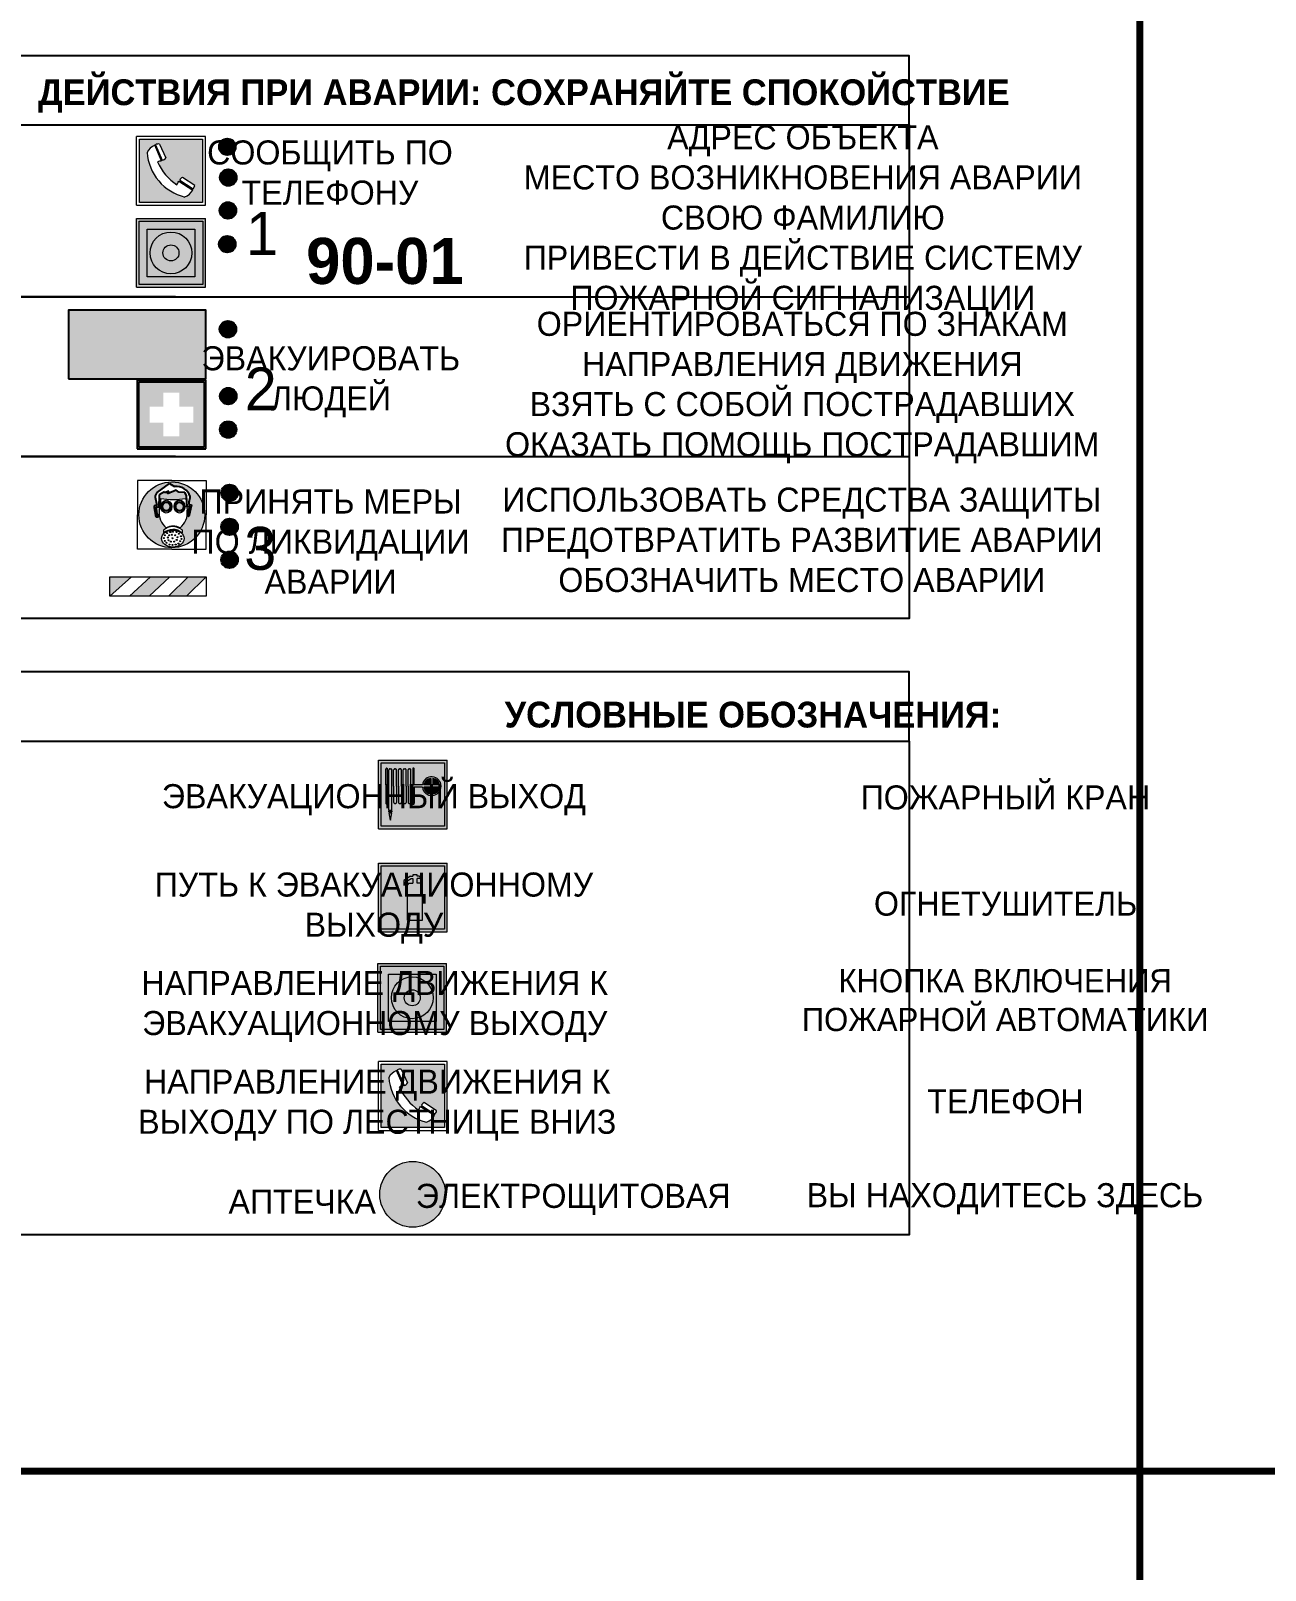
# Model space of a CAD drawing. Header units: millimetres. Extents: x 13114 to 67229, y 22859 to 38520.
# Drawn here: x 19210.7 to 19354.3, y 31675.8 to 31854.8 of the extents above; entities that cross this region are included whole.
import ezdxf

# ---------------------------------------------------------------- set-up
doc = ezdxf.new("R2010")
doc.units = ezdxf.units.MM
doc.styles.add('обычный', font='arial.ttf')

# ---------------------------------------------------------------- blocks, each defined once
blk = doc.blocks.new('A$C38D26F80')
h = blk.add_hatch(color=5)
h.dxf.hatch_style = 1
h.paths.add_polyline_path([(-8.77, -4.48, 1), (-0.19, -4.48, 1)])
h.paths.add_polyline_path([(-6.75, -3.58), (-6.75, -3.31), (-6.62, -3.22), (-6.5, -3.22), (-6.42, -3.3), (-6.39, -3.28), (-6.59, -2.23), (-6.59, -2.01), (-6.38, -1.58), (-4.76, -0.4), (-4.13, -0.79, -0.362848), (-2.1, -2.1, -0.201049), (-2.17, -2.48, 0.085434), (-2.26, -3.13), (-1.9, -3.16), (-2.25, -4.7), (-2.4, -4.59), (-2.43, -4.34), (-2.36, -4.34), (-2.14, -3.34), (-2.47, -3.42), (-2.58, -1.95), (-2.77, -1.58), (-3.58, -1.52), (-3.92, -1.26), (-5.05, -1.73), (-4.87, -1.39), (-5.41, -1.6), (-5.41, -1.46), (-6.13, -1.87), (-6.18, -3.5), (-6.56, -3.47), (-6.37, -4.59), (-6.16, -4.43), (-6.16, -4.66), (-6.36, -4.79), (-6.37, -4.8), (-6.51, -4.76)], flags=16)
h.paths.add_polyline_path([(-6.51, -4.76), (-6.36, -4.79), (-6.37, -4.8)], flags=0)
h.paths.add_polyline_path([(-5.92, -2.34, 0.089508), (-2.67, -2.35), (-2.48, -3.88, -0.268602), (-3.4, -6.18, 0.262449), (-5.2, -6.18, -0.268602), (-6.11, -3.88)], flags=16)
edge = h.paths.add_edge_path(flags=16)
edge.add_ellipse((-5.19, -3.41), major_axis=(0, 0.842), ratio=0.848992, start_angle=0, end_angle=360)
edge = h.paths.add_edge_path(flags=0)
edge.add_ellipse((-5.19, -3.39), major_axis=(0, 0.665), ratio=0.853798, start_angle=0, end_angle=360)
edge = h.paths.add_edge_path(flags=0)
edge.add_ellipse((-5.19, -3.4), major_axis=(0, 0.528), ratio=0.864094, start_angle=0, end_angle=360)
edge = h.paths.add_edge_path(flags=16)
edge.add_ellipse((-3.47, -3.4), major_axis=(0, 0.842), ratio=0.848992, start_angle=0, end_angle=360)
h.paths.add_polyline_path([(-3.13, -6.45), (-3.13, -6.84, 0.383174), (-5.57, -6.85), (-5.57, -6.49, -0.369952)], flags=16)
edge = h.paths.add_edge_path(flags=0)
edge.add_ellipse((-3.47, -3.39), major_axis=(0, 0.665), ratio=0.853798, start_angle=0, end_angle=360)
edge = h.paths.add_edge_path(flags=0)
edge.add_ellipse((-3.47, -3.4), major_axis=(0, 0.528), ratio=0.864094, start_angle=0, end_angle=360)
edge = h.paths.add_edge_path(flags=16)
edge.add_ellipse((-4.34, -7.57), major_axis=(-1.48, 0), ratio=0.744955, start_angle=0, end_angle=360)
h.paths.add_polyline_path([(-5.01, -6.85, -1), (-5.15, -6.85, -1)], flags=0)
h.paths.add_polyline_path([(-5.33, -7.14, -1), (-5.47, -7.14, -1)], flags=0)
h.paths.add_polyline_path([(-4.61, -6.71, -1), (-4.74, -6.71, -1)], flags=16)
h.paths.add_polyline_path([(-5.43, -7.51, -1), (-5.57, -7.51, -1)], flags=0)
h.paths.add_polyline_path([(-4.26, -6.67, -1), (-4.4, -6.67, -1)], flags=16)
h.paths.add_polyline_path([(-4.74, -7.14, -1), (-4.88, -7.14, -1)], flags=0)
h.paths.add_polyline_path([(-4.93, -7.43, -1), (-5.07, -7.43, -1)], flags=0)
h.paths.add_polyline_path([(-4.41, -7.07, -1), (-4.54, -7.07, -1)], flags=0)
h.paths.add_polyline_path([(-5.33, -7.87, -1), (-5.46, -7.87, -1)], flags=0)
h.paths.add_polyline_path([(-3.8, -6.71, -1), (-3.94, -6.71, -1)], flags=16)
h.paths.add_polyline_path([(-4.85, -7.78, -1), (-4.98, -7.78, -1)], flags=0)
h.paths.add_polyline_path([(-3.96, -7.14, -1), (-4.1, -7.14, -1)], flags=0)
h.paths.add_polyline_path([(-4.33, -7.53, -1), (-4.47, -7.53, -1)], flags=0)
h.paths.add_polyline_path([(-5.09, -8.12, -1), (-5.23, -8.12, -1)], flags=0)
h.paths.add_polyline_path([(-3.5, -6.94, -1), (-3.64, -6.94, -1)], flags=0)
h.paths.add_polyline_path([(-4.54, -7.97, -1), (-4.68, -7.97, -1)], flags=0)
h.paths.add_polyline_path([(-3.66, -7.39, -1), (-3.8, -7.39, -1)], flags=0)
h.paths.add_polyline_path([(-4.73, -8.35, -1), (-4.86, -8.35, -1)], flags=0)
h.paths.add_polyline_path([(-4.09, -7.96, -1), (-4.23, -7.96, -1)], flags=0)
h.paths.add_polyline_path([(-3.77, -7.74, -1), (-3.91, -7.74, -1)], flags=0)
h.paths.add_polyline_path([(-3.22, -7.27, -1), (-3.35, -7.27, -1)], flags=0)
h.paths.add_polyline_path([(-4.34, -8.4, -1), (-4.47, -8.4, -1)], flags=0)
h.paths.add_polyline_path([(-3.16, -7.61, -1), (-3.3, -7.61, -1)], flags=0)
h.paths.add_polyline_path([(-3.9, -8.35, -1), (-4.04, -8.35, -1)], flags=0)
h.paths.add_polyline_path([(-3.32, -7.91, -1), (-3.46, -7.91, -1)], flags=0)
h.paths.add_polyline_path([(-3.55, -8.23, -1), (-3.69, -8.23, -1)], flags=0)
at = {"color": 5, "lineweight": 5}
for p, q in [((-4.48, 0), (-8.96, 0)), ((-8.96, 0), (-8.96, -4.48)), ((-4.48, 0), (0, 0)), ((0, 0), (0, -4.48)), ((-6.59, -2.01), (-6.38, -1.58)), ((-6.38, -1.58), (-4.76, -0.4)), ((-6.13, -1.87), (-6.18, -3.5)), ((-5.41, -1.46), (-6.13, -1.87)), ((-4.87, -1.39), (-5.41, -1.6)), ((-5.41, -1.6), (-5.41, -1.46)), ((-3.92, -1.26), (-5.05, -1.73)), ((-5.05, -1.73), (-4.87, -1.39)), ((-4.76, -0.4), (-4.13, -0.79)), ((-3.58, -1.52), (-3.92, -1.26)), ((-2.77, -1.58), (-3.58, -1.52)), ((-2.58, -1.95), (-2.77, -1.58)), ((-2.47, -3.42), (-2.58, -1.95)), ((-6.75, -3.31), (-6.62, -3.22)), ((-6.75, -3.58), (-6.75, -3.31)), ((-6.51, -4.76), (-6.75, -3.58)), ((-6.62, -3.22), (-6.5, -3.22)), ((-6.59, -2.23), (-6.59, -2.01)), ((-6.39, -3.28), (-6.59, -2.23)), ((-6.18, -3.5), (-6.56, -3.47)), ((-6.56, -3.47), (-6.37, -4.59)), ((-6.5, -3.22), (-6.42, -3.3)), ((-6.42, -3.3), (-6.39, -3.28)), ((-5.92, -2.34), (-6.11, -3.88)), ((-2.67, -2.34), (-2.48, -3.88)), ((-2.14, -3.34), (-2.47, -3.42)), ((-2.36, -4.34), (-2.14, -3.34)), ((-1.9, -3.16), (-2.26, -3.13)), ((-2.25, -4.7), (-1.9, -3.16)), ((-8.96, -8.96), (-8.96, -4.48)), ((-6.37, -4.8), (-6.51, -4.76)), ((-6.37, -4.59), (-6.16, -4.43)), ((-6.16, -4.66), (-6.37, -4.8)), ((-6.16, -4.43), (-6.16, -4.66)), ((-2.43, -4.34), (-2.4, -4.59)), ((-2.43, -4.34), (-2.36, -4.34)), ((-2.4, -4.59), (-2.25, -4.7)), ((0, -8.96), (0, -4.48)), ((-5.57, -6.49), (-5.57, -6.85)), ((-3.13, -6.45), (-3.13, -6.84)), ((-4.48, -8.96), (-8.96, -8.96)), ((-4.48, -8.96), (0, -8.96))]:
    blk.add_line(p, q, dxfattribs=at)
at = {"color": 5}
for p, q in [((-6.59, -2.01), (-6.38, -1.58)), ((-6.38, -1.58), (-4.76, -0.4)), ((-6.13, -1.87), (-6.18, -3.5)), ((-5.41, -1.46), (-6.13, -1.87)), ((-4.87, -1.39), (-5.41, -1.6)), ((-5.41, -1.6), (-5.41, -1.46)), ((-3.92, -1.26), (-5.05, -1.73)), ((-5.05, -1.73), (-4.87, -1.39)), ((-4.76, -0.4), (-4.13, -0.79)), ((-3.58, -1.52), (-3.92, -1.26)), ((-2.77, -1.58), (-3.58, -1.52)), ((-2.58, -1.95), (-2.77, -1.58)), ((-2.47, -3.42), (-2.58, -1.95)), ((-6.75, -3.31), (-6.62, -3.22)), ((-6.75, -3.58), (-6.75, -3.31)), ((-6.51, -4.76), (-6.75, -3.58)), ((-6.62, -3.22), (-6.5, -3.22)), ((-6.59, -2.23), (-6.59, -2.01)), ((-6.39, -3.28), (-6.59, -2.23)), ((-6.18, -3.5), (-6.56, -3.47)), ((-6.56, -3.47), (-6.37, -4.59)), ((-6.5, -3.22), (-6.42, -3.3)), ((-6.42, -3.3), (-6.39, -3.28)), ((-2.14, -3.34), (-2.47, -3.42)), ((-2.36, -4.34), (-2.14, -3.34)), ((-2.26, -3.13), (-1.9, -3.16)), ((-1.9, -3.16), (-2.25, -4.7)), ((-6.37, -4.8), (-6.51, -4.76)), ((-6.36, -4.79), (-6.51, -4.76)), ((-6.37, -4.59), (-6.16, -4.43)), ((-6.16, -4.66), (-6.37, -4.8)), ((-6.16, -4.66), (-6.36, -4.79)), ((-6.16, -4.43), (-6.16, -4.66)), ((-2.4, -4.59), (-2.43, -4.34)), ((-2.43, -4.34), (-2.36, -4.34)), ((-2.25, -4.7), (-2.4, -4.59))]:
    blk.add_line(p, q, dxfattribs=at)
at = {"color": 5, "lineweight": 5}
for centre, radius in [((-4.48, -4.48), 4.29), ((-5.5, -7.51), 0.0678), ((-5.4, -7.14), 0.0678), ((-5.4, -7.87), 0.0678), ((-5.08, -6.85), 0.0678), ((-5, -7.43), 0.0678), ((-4.91, -7.78), 0.0678), ((-4.81, -7.14), 0.0678), ((-4.67, -6.71), 0.0678), ((-4.61, -7.97), 0.0678), ((-4.47, -7.07), 0.0678), ((-4.4, -7.53), 0.0678), ((-4.33, -6.67), 0.0678), ((-4.16, -7.96), 0.0678), ((-4.03, -7.14), 0.0678), ((-3.87, -6.71), 0.0678), ((-3.84, -7.74), 0.0678), ((-3.73, -7.39), 0.0678), ((-3.57, -6.94), 0.0678), ((-3.39, -7.91), 0.0678), ((-3.28, -7.27), 0.0678), ((-3.23, -7.61), 0.0678), ((-5.16, -8.12), 0.0678), ((-4.79, -8.35), 0.0678), ((-4.4, -8.4), 0.0678), ((-3.97, -8.35), 0.0678), ((-3.62, -8.23), 0.0678)]:
    blk.add_circle(centre, radius, dxfattribs=at)
at = {"color": 5}
for centre, radius, start, end in [((-3.89, -2.66), 1.88, 17.387, 97.1599), ((-0.35, -3.07), 1.91, 162.2553, 181.7878), ((-2.6, -2.2), 0.511, 326.3906, 11.8614)]:
    blk.add_arc(centre, radius, start, end, dxfattribs=at)
at = {"color": 5, "lineweight": 5}
for centre, radius, start, end in [((-3.66, -4.24), 2.47, 171.573, 231.7124), ((-4.28, 6.66), 9.15, 259.6987, 280.1569), ((-4.93, -4.24), 2.47, 308.2876, 8.427), ((-0.47, -3.05), 1.79, 161.5846, 182.4584), ((-2.6, -2.2), 0.513, 326.4781, 11.7739), ((-4.3, -7.78), 1.83, 60.5889, 119.4111), ((-4.33, -7.88), 1.87, 50.358, 131.5662), ((-4.34, -8.2), 1.82, 48.4943, 132.3565)]:
    blk.add_arc(centre, radius, start, end, dxfattribs=at)
for centre, major_axis, ratio in [((-5.19, -3.41), (0, 0.842), 0.848992), ((-5.19, -3.39), (0, 0.665), 0.853798), ((-5.19, -3.4), (0, 0.528), 0.864094), ((-3.47, -3.4), (0, 0.842), 0.848992), ((-3.47, -3.39), (0, 0.665), 0.853798), ((-3.47, -3.4), (0, 0.528), 0.864094), ((-4.34, -7.57), (-1.48, 0), 0.744955)]:
    blk.add_ellipse(centre, major_axis=major_axis, ratio=ratio, dxfattribs=at)
blk = doc.blocks.new('A$C47DD6509')
at = {"lineweight": 5}
for points in [[(-8.69, 0), (-11.19, 0), (-11.19, -2.22)], [(-4.22, 0), (-6.45, 0), (-8.91, -2.22), (-6.61, -2.22)], [(0, 0), (-2.09, 0), (-4.36, -2.22), (-2.29, -2.22)]]:
    blk.add_hatch(color=242, dxfattribs=at).paths.add_polyline_path(points)
at = {"color": 242, "lineweight": 5}
for p, q in [((-11.19, -2.22), (-8.69, 0)), ((-11.19, -2.22), (-11.19, 0)), ((-11.19, 0), (-8.69, 0)), ((-11.19, 0), (0, 0)), ((-8.91, -2.22), (-6.45, 0)), ((-6.61, -2.22), (-4.22, 0)), ((-4.36, -2.22), (-2.09, 0)), ((-2.29, -2.22), (0, 0)), ((0, 0), (0, -2.22)), ((0, -2.22), (-11.19, -2.22))]:
    blk.add_line(p, q, dxfattribs=at)
blk = doc.blocks.new('A$C32E8229D')
at = {"true_color": 0xffffff}
blk.add_hatch(color=7, dxfattribs=at).paths.add_polyline_path([(0, 0), (0, -8), (16, -8), (16, 0)])
h = blk.add_hatch(color=126)
h.paths.add_polyline_path([(0.2, -0.2), (15.8, -0.2), (15.8, -7.8), (0.2, -7.8)])
h.paths.add_polyline_path([(13.49, -2.05), (12.08, -2.05), (11.37, -2.63, 0.162397), (11.29, -2.84), (11.29, -3.63), (10.35, -3.63), (10.35, -4.05), (11.68, -4.05), (11.68, -3.48), (12.26, -4.28), (11.29, -5.1), (11.29, -6.78), (11.85, -6.78), (11.85, -5.44), (12.8, -4.64), (12.8, -5.94), (14.46, -5.94), (14.46, -5.39), (13.45, -5.39), (13.45, -3.97), (12.46, -2.59), (13.15, -2.59), (13.69, -3.34), (14.18, -3)], flags=16)
h.paths.add_polyline_path([(10.74, -1.82, 1), (11.8, -1.82, 1)], flags=16)
h.paths.add_polyline_path([(9.39, -3.59), (5.99, -3.59), (6.56, -3.03), (5.91, -3.03), (5.1, -3.83), (5.91, -4.64), (6.56, -4.64), (5.99, -4.09), (9.39, -4.09)], flags=16)
h.paths.add_polyline_path([(4.29, -1.08), (1.72, -1.08), (1.72, -6.6), (4.29, -6.6)], flags=16)
at = {"color": 126}
blk.add_lwpolyline([(16, -8), (0, -8), (0, 0), (16, 0)], close=True, dxfattribs=at)
blk = doc.blocks.new('A$C18900ED3')
h = blk.add_hatch(color=126)
h.paths.add_polyline_path([(-0.18, -0.18), (-7.02, -0.18), (-7.02, -7.02), (-0.18, -7.02)])
h.paths.add_polyline_path([(-5.89, -4.46), (-5.89, -2.77), (-4.46, -2.77), (-4.46, -1.31), (-2.77, -1.31), (-2.77, -2.77), (-1.33, -2.77), (-1.33, -4.46), (-2.77, -4.46), (-2.77, -5.89), (-4.46, -5.89), (-4.46, -4.46)], flags=16)
at = {"color": 126}
for p, q in [((-7.2, 0), (-7.2, -7.2)), ((0, 0), (-7.2, 0)), ((0, -7.2), (0, 0)), ((-7.02, -7.02), (-7.02, -0.18)), ((-7.02, -0.18), (-0.18, -0.18)), ((-0.18, -0.18), (-0.18, -7.02)), ((-7.2, -7.2), (0, -7.2)), ((-0.18, -7.02), (-7.02, -7.02))]:
    blk.add_line(p, q, dxfattribs=at)
blk = doc.blocks.new('A$C456E1F9C')
at = {"lineweight": 5}
h = blk.add_hatch(color=242, dxfattribs=at)
h.paths.add_polyline_path([(0.51, -1.47), (0.51, -13.26), (12.29, -13.26), (12.29, -1.47)])
h.paths.add_polyline_path([(5.42, -4.95, -0.254479), (4.78, -5.4), (3.52, -2.53, -0.209735), (4.23, -2.4)], flags=16)
h.paths.add_polyline_path([(8.53, -8.6), (10.87, -10.17), (10.54, -10.76), (8.03, -9.13, -0.192251)], flags=16)
h.paths.add_polyline_path([(4.61, -5.49, 0.005518), (3.87, -5.72, 0.128647), (7.49, -10.01, 0.00809), (7.83, -9.33), (10.47, -10.97, -0.16736), (8.99, -12.25, -0.327862), (1.95, -3.95, -0.166952), (3.36, -2.62)], flags=16)
at = {"color": 242, "lineweight": 5}
for p, q in [((0, -13.77), (0, -0.97)), ((12.8, -0.97), (0, -0.97)), ((4.61, -5.49), (3.36, -2.62)), ((3.52, -2.53), (4.78, -5.4)), ((4.23, -2.4), (5.42, -4.95)), ((12.8, -13.77), (12.8, -0.97)), ((7.83, -9.33), (10.47, -10.97)), ((8.03, -9.13), (10.54, -10.76)), ((10.81, -10.12), (8.53, -8.6)), ((10.54, -10.76), (10.8, -10.3)), ((10.8, -10.3), (10.81, -10.12)), ((0, -13.77), (12.8, -13.77))]:
    blk.add_line(p, q, dxfattribs=at)
blk.add_lwpolyline([(0.51, -1.47), (12.29, -1.47), (12.29, -13.26), (0.51, -13.26)], close=True, dxfattribs=at)
for centre, radius, start, end in [((4.59, -5.34), 2.99, 114.2845, 152.1974), ((4.02, -3.27), 0.891, 76.3284, 123.7092), ((11.12, -3.31), 9.19, 183.9915, 256.6009), ((14.98, -39.1), 35.17, 107.1487, 108.4135), ((13.86, -0.94), 11.08, 205.5536, 234.8762), ((4.68, -4.59), 0.824, 276.9621, 334.0723), ((-13.31, 0.8), 23.44, 332.5487, 334.4027), ((8.94, -9.5), 0.989, 114.4092, 157.9388), ((7.87, -9.46), 3, 291.9291, 329.9329)]:
    blk.add_arc(centre, radius, start, end, dxfattribs=at)
blk = doc.blocks.new('A$C54414219')
at = {"true_color": 0xffffff}
h = blk.add_hatch(color=7, dxfattribs=at)
h.paths.add_polyline_path([(2.39, -9.45), (2.39, -18.3), (11.23, -18.3), (11.23, -9.45)], flags=0)
h.paths.add_polyline_path([(10.71, -13.87, -1), (2.92, -13.87, -1)], flags=0)
h.paths.add_polyline_path([(8.3, -13.87, -1), (5.33, -13.87, -1)], flags=0)
h.paths.add_polyline_path([(0.41, -7.47), (0.41, -20.27), (13.21, -20.27), (13.21, -7.47)])
h.paths.add_polyline_path([(0.92, -19.77), (12.71, -19.77), (12.71, -7.98), (0.92, -7.98)], flags=16)
h.paths.add_polyline_path([(11.23, -9.45), (11.23, -18.3), (2.39, -18.3), (2.39, -9.45)], flags=0)
at = {"lineweight": 5}
h = blk.add_hatch(color=242, dxfattribs=at)
h.paths.add_polyline_path([(12.71, -7.98), (0.92, -7.98), (0.92, -19.77), (12.71, -19.77)])
h.paths.add_polyline_path([(11.23, -18.3), (2.39, -18.3), (2.39, -9.45), (11.23, -9.45)], flags=16)
h.paths.add_polyline_path([(10.71, -13.87, -1), (2.92, -13.87, -1)], flags=0)
h.paths.add_polyline_path([(8.3, -13.87, -1), (5.33, -13.87, -1)], flags=0)
at = {"true_color": 0xffffff}
h = blk.add_hatch(color=7, dxfattribs=at)
h.paths.add_polyline_path([(2.39, -9.45), (2.39, -18.3), (11.23, -18.3), (11.23, -9.45)])
h.paths.add_polyline_path([(10.71, -13.87, -1), (2.92, -13.87, -1)], flags=16)
h.paths.add_polyline_path([(8.3, -13.87, -1), (5.33, -13.87, -1)], flags=0)
at = {"lineweight": 5}
h = blk.add_hatch(color=242, dxfattribs=at)
h.paths.add_polyline_path([(2.92, -13.87, 1), (10.71, -13.87, 1)])
h.paths.add_polyline_path([(8.3, -13.87, -1), (5.33, -13.87, -1)], flags=16)
at = {"color": 242, "lineweight": 5}
for p, q in [((0.41, -20.27), (0.41, -7.47)), ((0.41, -7.47), (13.21, -7.47)), ((0.41, -7.47), (13.21, -7.47)), ((13.21, -20.27), (13.21, -7.47)), ((0.41, -20.27), (13.21, -20.27))]:
    blk.add_line(p, q, dxfattribs=at)
for points in [[(0.92, -7.98), (12.71, -7.98), (12.71, -19.77), (0.92, -19.77)], [(2.39, -9.45), (11.23, -9.45), (11.23, -18.3), (2.39, -18.3)]]:
    blk.add_lwpolyline(points, close=True, dxfattribs=at)
for radius in [3.89, 1.49]:
    blk.add_circle((6.81, -13.87), radius, dxfattribs=at)
blk = doc.blocks.new('A$C37112FD5')
at = {"true_color": 0xf5f5ff}
h = blk.add_hatch(color=7, dxfattribs=at)
h.dxf.hatch_style = 1
h.paths.add_polyline_path([(12.8, -7.4), (0, -7.4), (0, -20.2), (12.8, -20.2)])
h.paths.add_polyline_path([(12.29, -7.91), (12.29, -19.69), (0.51, -19.69), (0.51, -7.91)], flags=16)
h.paths.add_polyline_path([(4.98, -9.04, -0.42597), (5.17, -9.22), (5.17, -12.25), (5.17, -15.29, -0.432244), (4.98, -15.47), (4.83, -15.47, -0.42597), (4.64, -15.29), (4.64, -12.25), (4.64, -9.22, -0.432244), (4.83, -9.04)], flags=0)
h.paths.add_polyline_path([(4.28, -9.22), (4.28, -12.25), (4.28, -15.29, -0.432244), (4.09, -15.47), (3.94, -15.47, -0.42597), (3.75, -15.29), (3.75, -12.25), (3.75, -9.22, -0.432244), (3.94, -9.04), (4.09, -9.04, -0.42597)], flags=0)
h.paths.add_polyline_path([(5.72, -9.04), (5.87, -9.04, -0.42597), (6.06, -9.22), (6.06, -12.25), (6.06, -15.29, -0.432244), (5.87, -15.47), (5.72, -15.47, -0.42597), (5.53, -15.29), (5.53, -12.25), (5.53, -9.22, -0.432244)], flags=0)
h.paths.add_polyline_path([(6.42, -8.9), (6.5, -8.9, -0.42597), (6.69, -9.08), (6.69, -12.03), (8.21, -12.03, -15.824349), (8.21, -12.47), (6.69, -12.47), (6.69, -15.42, -0.432244), (6.5, -15.6), (6.42, -15.6)], flags=0)
h.paths.add_polyline_path([(3.39, -9.22), (3.39, -12.25), (3.39, -15.29, -0.432244), (3.2, -15.47), (3.05, -15.47, -0.42597), (2.85, -15.29), (2.85, -12.25), (2.85, -9.22, -0.432244), (3.05, -9.04), (3.2, -9.04, -0.42597)], flags=0)
h.paths.add_polyline_path([(2.5, -9.22), (2.5, -16.71), (1.96, -16.71), (1.96, -9.22, -0.432244), (2.15, -9.04), (2.31, -9.04, -0.42597)], flags=0)
h.paths.add_polyline_path([(1.61, -8.9), (1.61, -15.6), (1.57, -15.6, -0.42597), (1.37, -15.42), (1.37, -12.03), (1.37, -9.09, -0.432244), (1.57, -8.9)], flags=0)
h.paths.add_polyline_path([(9.76, -10.81), (9.76, -12.03), (8.49, -12.03, -0.336371)], flags=0)
h.paths.add_polyline_path([(8.49, -12.47), (9.76, -12.47), (9.76, -13.7, -0.336371)], flags=0)
h.paths.add_polyline_path([(10.11, -10.81, -0.336371), (11.38, -12.03), (10.11, -12.03)], flags=0)
h.paths.add_polyline_path([(10.11, -12.47), (11.38, -12.47, -0.336371), (10.11, -13.7)], flags=0)
h.paths.add_polyline_path([(2.5, -16.84), (2.5, -17.05), (1.97, -17.05), (1.97, -16.84)], flags=0)
h.paths.add_polyline_path([(2.5, -17.24, -0.033778), (2.24, -18.6, -0.033778), (1.97, -17.24)], flags=0)
h = blk.add_hatch(color=242)
h.dxf.hatch_style = 1
h.paths.add_polyline_path([(12.29, -7.91), (0.51, -7.91), (0.51, -19.69), (12.29, -19.69)])
h.paths.add_polyline_path([(6.42, -15.6), (6.42, -8.9), (6.5, -8.9, -0.42597), (6.69, -9.08), (6.69, -12.03), (8.21, -12.03, -15.824349), (8.21, -12.47), (6.69, -12.47), (6.69, -15.42, -0.432244), (6.5, -15.6)], flags=16)
h.paths.add_polyline_path([(5.87, -15.47), (5.72, -15.47, -0.42597), (5.53, -15.29), (5.53, -12.25), (5.53, -9.22, -0.432244), (5.72, -9.04), (5.87, -9.04, -0.42597), (6.06, -9.22), (6.06, -12.25), (6.06, -15.29, -0.432244)], flags=16)
h.paths.add_polyline_path([(4.98, -15.47), (4.83, -15.47, -0.42597), (4.64, -15.29), (4.64, -12.25), (4.64, -9.22, -0.432244), (4.83, -9.04), (4.98, -9.04, -0.42597), (5.17, -9.22), (5.17, -12.25), (5.17, -15.29, -0.432244)], flags=16)
h.paths.add_polyline_path([(4.09, -15.47), (3.94, -15.47, -0.42597), (3.75, -15.29), (3.75, -12.25), (3.75, -9.22, -0.432244), (3.94, -9.04), (4.09, -9.04, -0.42597), (4.28, -9.22), (4.28, -12.25), (4.28, -15.29, -0.432244)], flags=16)
h.paths.add_polyline_path([(3.2, -15.47), (3.05, -15.47, -0.42597), (2.85, -15.29), (2.85, -12.25), (2.85, -9.22, -0.432244), (3.05, -9.04), (3.2, -9.04, -0.42597), (3.39, -9.22), (3.39, -12.25), (3.39, -15.29, -0.432244)], flags=16)
h.paths.add_polyline_path([(2.5, -17.05), (1.97, -17.05), (1.97, -16.84), (2.5, -16.84)], flags=16)
h.paths.add_polyline_path([(2.5, -17.24, -0.033778), (2.24, -18.6, -0.033778), (1.97, -17.24)], flags=16)
h.paths.add_polyline_path([(2.5, -16.71), (1.96, -16.71), (1.96, -9.22, -0.432244), (2.15, -9.04), (2.31, -9.04, -0.42597), (2.5, -9.22)], flags=16)
h.paths.add_polyline_path([(1.61, -15.6), (1.57, -15.6, -0.42597), (1.37, -15.42), (1.37, -12.03), (1.37, -9.09, -0.432244), (1.57, -8.9), (1.61, -8.9)], flags=16)
h.paths.add_polyline_path([(8.49, -12.47), (9.76, -12.47), (9.76, -13.7, -0.336371)], flags=0)
h.paths.add_polyline_path([(10.11, -13.7), (10.11, -12.47), (11.38, -12.47, -0.336371)], flags=0)
h.paths.add_polyline_path([(8.49, -12.03, -0.336371), (9.76, -10.81), (9.76, -12.03)], flags=0)
h.paths.add_polyline_path([(10.11, -12.03), (10.11, -10.81, -0.336371), (11.38, -12.03)], flags=0)
h = blk.add_hatch(color=7, dxfattribs=at)
h.dxf.hatch_style = 1
h.paths.add_polyline_path([(1.61, -8.9), (1.57, -8.9, 0.432244), (1.37, -9.09), (1.37, -12.03), (1.37, -15.42, 0.42597), (1.57, -15.6), (1.61, -15.6)])
h.paths.add_polyline_path([(2.5, -9.22, 0.42597), (2.31, -9.04), (2.15, -9.04, 0.432244), (1.96, -9.22), (1.96, -16.71), (2.5, -16.71)])
h.paths.add_polyline_path([(2.5, -16.84), (1.97, -16.84), (1.97, -17.05), (2.5, -17.05)])
h.paths.add_polyline_path([(2.5, -17.24), (1.97, -17.24, 0.033778), (2.24, -18.6, 0.033778)])
h.paths.add_polyline_path([(3.39, -12.25), (3.39, -9.22, 0.42597), (3.2, -9.04), (3.05, -9.04, 0.432244), (2.85, -9.22), (2.85, -12.25), (2.85, -15.29, 0.42597), (3.05, -15.47), (3.2, -15.47, 0.432244), (3.39, -15.29)])
h.paths.add_polyline_path([(4.28, -12.25), (4.28, -9.22, 0.42597), (4.09, -9.04), (3.94, -9.04, 0.432244), (3.75, -9.22), (3.75, -12.25), (3.75, -15.29, 0.42597), (3.94, -15.47), (4.09, -15.47, 0.432244), (4.28, -15.29)])
h.paths.add_polyline_path([(5.17, -12.25), (5.17, -9.22, 0.42597), (4.98, -9.04), (4.83, -9.04, 0.432244), (4.64, -9.22), (4.64, -12.25), (4.64, -15.29, 0.42597), (4.83, -15.47), (4.98, -15.47, 0.432244), (5.17, -15.29)])
h.paths.add_polyline_path([(6.06, -12.25), (6.06, -9.22, 0.42597), (5.87, -9.04), (5.72, -9.04, 0.432244), (5.53, -9.22), (5.53, -12.25), (5.53, -15.29, 0.42597), (5.72, -15.47), (5.87, -15.47, 0.432244), (6.06, -15.29)])
h.paths.add_polyline_path([(6.69, -12.47), (8.21, -12.47, 15.824349), (8.21, -12.03), (6.69, -12.03), (6.69, -9.08, 0.42597), (6.5, -8.9), (6.42, -8.9), (6.42, -15.6), (6.5, -15.6, 0.432244), (6.69, -15.42)])
h.paths.add_polyline_path([(8.49, -12.47), (9.76, -12.47), (9.76, -13.7, -0.336371)], flags=16)
h.paths.add_polyline_path([(8.49, -12.03, -0.336371), (9.76, -10.81), (9.76, -12.03)], flags=16)
h.paths.add_polyline_path([(10.11, -12.47), (11.38, -12.47, -0.336371), (10.11, -13.7)], flags=16)
h.paths.add_polyline_path([(10.11, -12.03), (10.11, -10.81, -0.336371), (11.38, -12.03)], flags=16)
h = blk.add_hatch(color=242)
h.dxf.hatch_style = 1
h.paths.add_polyline_path([(9.76, -10.81, 0.336371), (8.49, -12.03), (9.76, -12.03)])
h.paths.add_polyline_path([(10.11, -10.81), (10.11, -12.03), (11.38, -12.03, 0.336371)])
h.paths.add_polyline_path([(11.38, -12.47), (10.11, -12.47), (10.11, -13.7, 0.336371)])
h.paths.add_polyline_path([(9.76, -12.47), (8.49, -12.47, 0.336371), (9.76, -13.7)])
at = {"color": 242, "lineweight": 5}
for p, q in [((0, -20.2), (0, -7.4)), ((0, -7.4), (12.8, -7.4)), ((12.8, -20.2), (12.8, -7.4)), ((1.37, -12.03), (1.37, -9.08)), ((1.57, -8.9), (1.61, -8.9)), ((1.61, -8.9), (1.61, -15.6)), ((1.96, -16.71), (1.96, -9.22)), ((2.15, -9.04), (2.31, -9.04)), ((2.5, -16.71), (2.5, -9.22)), ((2.85, -12.25), (2.85, -9.22)), ((3.05, -9.04), (3.2, -9.04)), ((3.39, -12.25), (3.39, -9.22)), ((3.75, -12.25), (3.75, -9.22)), ((3.94, -9.04), (4.09, -9.04)), ((4.28, -12.25), (4.28, -9.22)), ((4.64, -12.25), (4.64, -9.22)), ((4.83, -9.04), (4.98, -9.04)), ((5.17, -12.25), (5.17, -9.22)), ((5.53, -12.25), (5.53, -9.22)), ((5.72, -9.04), (5.87, -9.04)), ((6.06, -12.25), (6.06, -9.22)), ((6.42, -8.9), (6.42, -15.6)), ((6.5, -8.9), (6.42, -8.9)), ((6.69, -12.03), (6.69, -9.08)), ((9.76, -10.81), (9.76, -12.03)), ((10.11, -10.81), (10.11, -12.03)), ((1.37, -12.03), (1.37, -15.42)), ((2.85, -12.25), (2.85, -15.29)), ((3.39, -12.25), (3.39, -15.29)), ((3.75, -12.25), (3.75, -15.29)), ((4.28, -12.25), (4.28, -15.29)), ((4.64, -12.25), (4.64, -15.29)), ((5.17, -12.25), (5.17, -15.29)), ((5.53, -12.25), (5.53, -15.29)), ((6.06, -12.25), (6.06, -15.29)), ((8.21, -12.03), (6.69, -12.03)), ((8.21, -12.47), (6.69, -12.47)), ((6.69, -12.47), (6.69, -15.42)), ((9.76, -12.03), (8.49, -12.03)), ((9.76, -12.47), (8.49, -12.47)), ((9.76, -12.47), (9.76, -13.7)), ((11.38, -12.03), (10.11, -12.03)), ((11.38, -12.47), (10.11, -12.47)), ((10.11, -12.47), (10.11, -13.7)), ((1.57, -15.6), (1.61, -15.6)), ((1.96, -16.71), (2.5, -16.71)), ((1.97, -16.84), (2.5, -16.84)), ((1.97, -17.05), (1.97, -16.84)), ((2.5, -17.05), (1.97, -17.05)), ((2.5, -16.84), (2.5, -17.05)), ((3.05, -15.47), (3.2, -15.47)), ((3.94, -15.47), (4.09, -15.47)), ((4.83, -15.47), (4.98, -15.47)), ((5.72, -15.47), (5.87, -15.47)), ((6.42, -15.6), (6.5, -15.6)), ((1.97, -17.24), (2.5, -17.24)), ((0, -20.2), (12.8, -20.2))]:
    blk.add_line(p, q, dxfattribs=at)
blk.add_lwpolyline([(0.51, -7.91), (12.29, -7.91), (12.29, -19.69), (0.51, -19.69)], close=True, dxfattribs=at)
for centre, radius, start, end in [((1.56, -9.09), 0.182, 87.1027, 180.6071), ((2.15, -9.22), 0.182, 87.1027, 180.6071), ((2.32, -9.22), 0.182, 359.3929, 92.8973), ((3.04, -9.22), 0.182, 87.1027, 180.6071), ((3.21, -9.22), 0.182, 359.3929, 92.8973), ((3.93, -9.22), 0.182, 87.1027, 180.6071), ((4.1, -9.22), 0.182, 359.3929, 92.8973), ((4.82, -9.22), 0.182, 87.1027, 180.6071), ((4.99, -9.22), 0.182, 359.3929, 92.8973), ((5.71, -9.22), 0.182, 87.1027, 180.6071), ((5.88, -9.22), 0.182, 359.3929, 92.8973), ((6.51, -9.09), 0.182, 359.3929, 92.8973), ((9.93, -12.25), 1.74, 187.2319, 172.7681), ((9.93, -12.25), 1.46, 96.9927, 171.3585), ((9.93, -12.25), 1.46, 8.6415, 83.0073), ((9.93, -12.25), 1.46, 188.6415, 263.0073), ((9.93, -12.25), 1.46, 276.9927, 351.3585), ((1.56, -15.42), 0.182, 179.3929, 272.8973), ((3.04, -15.29), 0.182, 179.3929, 272.8973), ((3.21, -15.29), 0.182, 267.1027, 0.6071), ((3.93, -15.29), 0.182, 179.3929, 272.8973), ((4.1, -15.29), 0.182, 267.1027, 0.6071), ((4.82, -15.29), 0.182, 179.3929, 272.8973), ((4.99, -15.29), 0.182, 267.1027, 0.6071), ((5.71, -15.29), 0.182, 179.3929, 272.8973), ((5.88, -15.29), 0.182, 267.1027, 0.6071), ((6.51, -15.42), 0.182, 267.1027, 0.6071), ((12.17, -15.98), 10.27, 187.041, 194.7793), ((-7.7, -15.98), 10.27, 345.2207, 352.959)]:
    blk.add_arc(centre, radius, start, end, dxfattribs=at)
blk = doc.blocks.new('A$C7B8C2D5B')
at = {"lineweight": 0}
h = blk.add_hatch(color=5, dxfattribs=at)
h.dxf.hatch_style = 1
h.paths.add_polyline_path([(1.397, -3.024, 1), (-2.112, -3.024, 1)])
at = {"color": 5, "lineweight": 0}
blk.add_circle((-0.358, -3.024), 1.755, dxfattribs=at)
blk = doc.blocks.new('A$C3AD82952')
at = {"true_color": 0xf5f5ff}
h = blk.add_hatch(color=7, dxfattribs=at)
h.dxf.hatch_style = 1
h.paths.add_polyline_path([(8.21, 8.73, 0.414214), (7.89, 9.05), (7.22, 9.05), (7.22, 9.92), (7.59, 9.92, 1), (7.57, 10.36), (7.22, 10.36), (7.22, 10.6), (6.43, 10.6), (6.43, 10.36), (6.01, 10.36), (4.74, 9.59), (4.74, 8.69), (4.98, 8.73), (4.98, 9.26), (6.12, 9.91), (6.43, 9.91), (6.43, 9.05), (5.76, 9.05, 0.414214), (5.44, 8.73), (5.44, 2.2), (8.21, 2.2)], flags=0)
h.paths.add_polyline_path([(12.8, 12.8), (0, 12.8), (0, 0), (12.8, 0)])
h.paths.add_polyline_path([(0.51, 12.29), (12.29, 12.29), (12.29, 0.51), (0.51, 0.51)], flags=16)
h.paths.add_polyline_path([(4.74, 9.59), (6.01, 10.36), (6.43, 10.36), (6.43, 10.6), (7.22, 10.6), (7.22, 10.36), (7.59, 10.36, -0.94586), (7.59, 9.92), (7.22, 9.92), (7.22, 9.05), (7.89, 9.05, -0.414214), (8.21, 8.73), (8.21, 2.2), (5.44, 2.2), (5.44, 8.73, -0.414214), (5.76, 9.05), (6.43, 9.05), (6.43, 9.91), (6.12, 9.91), (4.98, 9.26), (4.98, 8.73), (4.74, 8.69)], flags=0)
h = blk.add_hatch(color=242)
h.dxf.hatch_style = 1
h.paths.add_polyline_path([(12.29, 12.29), (0.51, 12.29), (0.51, 0.51), (12.29, 0.51)])
h.paths.add_polyline_path([(4.74, 8.69), (4.74, 9.59), (6.01, 10.36), (6.43, 10.36), (6.43, 10.6), (7.22, 10.6), (7.22, 10.36), (7.59, 10.36, -0.94586), (7.59, 9.92), (7.22, 9.92), (7.22, 9.05), (7.89, 9.05, -0.414214), (8.21, 8.73), (8.21, 2.2), (5.44, 2.2), (5.44, 8.73, -0.414214), (5.76, 9.05), (6.43, 9.05), (6.43, 9.91), (6.12, 9.91), (4.98, 9.26), (4.98, 8.73)], flags=16)
h = blk.add_hatch(color=7, dxfattribs=at)
h.dxf.hatch_style = 1
h.paths.add_polyline_path([(8.21, 8.73, 0.414214), (7.89, 9.05), (7.22, 9.05), (7.22, 9.92), (7.59, 9.92, 1), (7.57, 10.36), (7.22, 10.36), (7.22, 10.6), (6.43, 10.6), (6.43, 10.36), (6.01, 10.36), (4.74, 9.59), (4.74, 8.69), (4.98, 8.73), (4.98, 9.26), (6.12, 9.91), (6.43, 9.91), (6.43, 9.05), (5.76, 9.05, 0.414214), (5.44, 8.73), (5.44, 2.2), (8.21, 2.2)])
at = {"color": 242, "lineweight": 5}
for p, q in [((0, 0), (0, 12.8)), ((0, 12.8), (12.8, 12.8)), ((12.8, 0), (12.8, 12.8)), ((6.01, 10.36), (4.74, 9.59)), ((4.74, 9.59), (4.74, 8.69)), ((4.74, 8.69), (4.98, 8.73)), ((4.98, 9.26), (6.12, 9.91)), ((4.98, 8.73), (4.98, 9.26)), ((5.44, 2.2), (5.44, 8.73)), ((5.76, 9.05), (6.43, 9.05)), ((6.01, 10.36), (6.43, 10.36)), ((6.12, 9.91), (6.43, 9.91)), ((7.22, 10.6), (6.43, 10.6)), ((6.43, 10.6), (6.43, 10.36)), ((6.43, 9.91), (6.43, 9.05)), ((7.22, 10.36), (7.22, 10.6)), ((7.59, 10.36), (7.22, 10.36)), ((7.22, 9.05), (7.22, 9.92)), ((7.59, 9.92), (7.22, 9.92)), ((7.89, 9.05), (7.22, 9.05)), ((8.21, 2.2), (8.21, 8.73)), ((0, 0), (12.8, 0)), ((5.44, 2.2), (8.21, 2.2))]:
    blk.add_line(p, q, dxfattribs=at)
blk.add_lwpolyline([(0.51, 12.29), (12.29, 12.29), (12.29, 0.51), (0.51, 0.51)], close=True, dxfattribs=at)
for centre, radius, start, end in [((5.76, 8.73), 0.32, 90, 180), ((7.58, 10.14), 0.223, 273.1875, 86.8125), ((7.89, 8.73), 0.32, 0, 90)]:
    blk.add_arc(centre, radius, start, end, dxfattribs=at)

msp = doc.modelspace()

# ---------------------------------------------------------------- hatches: boundary and pattern name
at = {"lineweight": 0}
h = msp.add_hatch(color=256, dxfattribs=at)
h.dxf.hatch_style = 1
h.paths.add_polyline_path([(19232.58, 31841.3, 1), (19234.51, 31841.3, 1)])
h = msp.add_hatch(color=256, dxfattribs=at)
h.dxf.hatch_style = 1
h.paths.add_polyline_path([(19232.68, 31837.72, 1), (19234.61, 31837.72, 1)])
h = msp.add_hatch(color=256, dxfattribs=at)
h.dxf.hatch_style = 1
h.paths.add_polyline_path([(19232.64, 31833.91, 1), (19234.57, 31833.91, 1)])
h = msp.add_hatch(color=256, dxfattribs=at)
h.dxf.hatch_style = 1
h.paths.add_polyline_path([(19232.56, 31829.98, 1), (19234.49, 31829.98, 1)])
h = msp.add_hatch(color=256, dxfattribs=at)
h.dxf.hatch_style = 1
h.paths.add_polyline_path([(19232.65, 31820.09, 1), (19234.58, 31820.09, 1)])
h = msp.add_hatch(color=256, dxfattribs=at)
h.dxf.hatch_style = 1
h.paths.add_polyline_path([(19232.69, 31812.31, 1), (19234.62, 31812.31, 1)])
h = msp.add_hatch(color=256, dxfattribs=at)
h.dxf.hatch_style = 1
h.paths.add_polyline_path([(19232.68, 31808.41, 1), (19234.61, 31808.41, 1)])
h = msp.add_hatch(color=256, dxfattribs=at)
h.dxf.hatch_style = 1
h.paths.add_polyline_path([(19232.84, 31801.06, 1), (19234.77, 31801.06, 1)])
h = msp.add_hatch(color=256, dxfattribs=at)
h.dxf.hatch_style = 1
h.paths.add_polyline_path([(19232.83, 31797.11, 1), (19234.76, 31797.11, 1)])
h = msp.add_hatch(color=256, dxfattribs=at)
h.dxf.hatch_style = 1
h.paths.add_polyline_path([(19232.83, 31793.28, 1), (19234.76, 31793.28, 1)])

# ---------------------------------------------------------------- linework, layer by layer
at = {"color": 1, "lineweight": 100}
for points in [[(18739.68, 32082.29), (19339.68, 32082.29), (19339.68, 31687.29), (18739.68, 31687.29)], [(19339.68, 32082.29), (19939.68, 32082.29), (19939.68, 31687.29), (19339.68, 31687.29)], [(18739.68, 31687.29), (19339.68, 31687.29), (19339.68, 31292.29), (18739.68, 31292.29)], [(19339.68, 31687.29), (19939.68, 31687.29), (19939.68, 31292.29), (19339.68, 31292.29)]]:
    msp.add_lwpolyline(points, close=True, dxfattribs=at)
for points in [[(19169.1, 31843.84), (19312.86, 31843.84), (19312.86, 31851.89), (19169.1, 31851.89)], [(19169.1, 31843.84), (19312.86, 31843.84), (19312.86, 31786.44), (19169.1, 31786.44)], [(19169.1, 31772.19), (19312.86, 31772.19), (19312.86, 31780.24), (19169.1, 31780.24)], [(19169.1, 31772.19), (19312.86, 31772.19), (19312.86, 31714.79), (19169.1, 31714.79)]]:
    msp.add_lwpolyline(points, close=True)
for points in [[(19227.51, 31823.84), (19169.1, 31823.84), (19312.86, 31823.84)], [(19227.51, 31805.27), (19169.1, 31805.27), (19312.86, 31805.27)]]:
    msp.add_lwpolyline(points)
for centre in [(19233.54, 31841.3), (19233.65, 31837.72), (19233.61, 31833.91), (19233.53, 31829.98), (19233.61, 31820.09), (19233.65, 31812.31), (19233.64, 31808.41), (19233.8, 31801.06), (19233.8, 31797.11), (19233.8, 31793.28)]:
    msp.add_circle(centre, 0.966)

# ---------------------------------------------------------------- block references
for name, p, xscale, yscale, zscale in [('A$C456E1F9C', (19222.99, 31843.12), 0.625, 0.625, 0.625), ('A$C54414219', (19222.73, 31837.63), 0.625, 0.625, 0.625), ('A$C18900ED3', (19231.05, 31814.17), 1.111111111007631, 1.111111111007631, 1.111111111007631), ('A$C38D26F80', (19231.08, 31802.5), 0.8928571427240968, 0.8928571427240968, 0.8928571427240968), ('A$C37112FD5', (19251.11, 31774.61), 0.6249984004534781, 0.6249984004534781, 0.6249984004534781), ('A$C3AD82952', (19251.11, 31750), 0.625, 0.625, 0.625), ('A$C54414219', (19250.8, 31751.01), 0.625, 0.625, 0.625), ('A$C456E1F9C', (19251.11, 31735.53), 0.625, 0.625, 0.625), ('A$C7B8C2D5B', (19255.88, 31726.07), 2.177419353276491, 2.177419353276491, 2.177419353276491)]:
    msp.add_blockref(name, p, dxfattribs=dict(xscale=xscale, yscale=yscale, zscale=zscale))
at = {"xscale": -1}
msp.add_blockref('A$C32E8229D', (19231.05, 31822.32), dxfattribs=at)
at = {"color": 242, "true_color": 0xc1121c}
msp.add_blockref('A$C47DD6509', (19231.07, 31791.28), dxfattribs=at)

# ---------------------------------------------------------------- texts
at = {"lineweight": 0, "attachment_point": 5, "style": 'обычный'}
for s, insert, char_height, width in [('{\\fProxima Nova Rg|b1|i0|c204|p2;ДЕЙСТВИЯ ПРИ АВАРИИ: СОХРАНЯЙТЕ СПОКОЙСТВИЕ\\H1.6644x; }', (19268.04, 31847.21), 3, 175.1736), ('\\pi-8.4,l8.4,t8.4;{\\fProxima Nova Rg|b0|i0|c204|p2;АДРЕС ОБЪЕКТА\\PМЕСТО ВОЗНИКНОВЕНИЯ АВАРИИ\\PСВОЮ ФАМИЛИЮ\\PПРИВЕСТИ В ДЕЙСТВИЕ СИСТЕМУ \\PПОЖАРНОЙ СИГНАЛИЗАЦИИ}', (19300.49, 31832.67), 2.8, 126.6484), ('{\\fProxima Nova Rg|b0|i0|c204|p2;СООБЩИТЬ ПО \\PТЕЛЕФОНУ}', (19245.48, 31838.29), 2.8, 126.6484), ('{\\fProxima Nova Rg|b0|i0|c204|p2;1\\H1.1667x; }', (19237.58, 31831.23), 5, 126.6484), ('{\\fProxima Nova Rg|b1|i0|c204|p2;\\H1.0714x;90-01\\fProxima Nova Rg|b0|i0|c204|p2;\\H0.93331x; \\H1.3449x; }', (19251.87, 31827.99), 5, 126.6484), ('\\pi-8.4,l8.4,t8.4;{\\fProxima Nova Rg|b0|i0|c204|p2;ОРИЕНТИРОВАТЬСЯ ПО ЗНАКАМ \\PНАПРАВЛЕНИЯ ДВИЖЕНИЯ\\PВЗЯТЬ С СОБОЙ ПОСТРАДАВШИХ\\PОКАЗАТЬ ПОМОЩЬ ПОСТРАДАВШИМ}', (19300.42, 31813.31), 2.8, 126.6484), ('{\\fProxima Nova Rg|b0|i0|c204|p2;ЭВАКУИРОВАТЬ \\PЛЮДЕЙ}', (19245.58, 31813.97), 2.8, 126.6484), ('{\\fProxima Nova Rg|b0|i0|c204|p2;2\\H1.1967x; }', (19237.43, 31813.14), 5, 126.6484), ('{\\fProxima Nova Rg|b0|i0|c204|p2;ПРИНЯТЬ МЕРЫ \\PПО ЛИКВИДАЦИИ \\PАВАРИИ}', (19245.55, 31795.39), 2.8, 126.6484), ('\\pi-8.4,l8.4,t8.4;{\\fProxima Nova Rg|b0|i0|c204|p2;ИСПОЛЬЗОВАТЬ СРЕДСТВА ЗАЩИТЫ \\PПРЕДОТВРАТИТЬ РАЗВИТИЕ АВАРИИ\\PОБОЗНАЧИТЬ МЕСТО АВАРИИ}', (19300.37, 31795.58), 2.8, 126.6484), ('{\\fProxima Nova Rg|b0|i0|c204|p2;3\\H1.1967x; }', (19237.37, 31794.57), 5, 126.6484), ('{\\fProxima Nova Rg|b1|i0|c204|p2;УСЛОВНЫЕ ОБОЗНАЧЕНИЯ:\\H1.1997x; }', (19294.68, 31775.25), 3, 175.1736), ('\\pi-8.4,l8.4,t8.4;{\\fProxima Nova Rg|b0|i0|c204|p2;ЭВАКУАЦИОННЫЙ ВЫХОД\\H1.6404x; }', (19250.59, 31765.38), 2.8, 126.6484), ('\\pi-8.4,l8.4,t8.4;{\\fProxima Nova Rg|b0|i0|c204|p2;ПОЖАРНЫЙ КРАН\\H1.6404x; }', (19324.05, 31765.62), 2.8, 126.6484), ('\\pi-8.4,l8.4,t8.4;{\\fProxima Nova Rg|b0|i0|c204|p2;ПУТЬ К ЭВАКУАЦИОННОМУ \\PВЫХОДУ }', (19250.6, 31752.77), 2.8, 126.6484), ('\\pi-8.4,l8.4,t8.4;{\\fProxima Nova Rg|b0|i0|c204|p2;ОГНЕТУШИТЕЛЬ\\H1.1997x; }', (19324.07, 31753.27), 2.8, 126.6484), ('\\pi-8.4,l8.4,t8.4;{\\fProxima Nova Rg|b0|i0|c204|p2;НАПРАВЛЕНИЕ ДВИЖЕНИЯ К \\PЭВАКУАЦИОННОМУ ВЫХОДУ}', (19250.69, 31741.33), 2.8, 126.6484), ('\\pi-8.1,l8.1,t8.1;{\\fProxima Nova Rg|b0|i0|c204|p2;КНОПКА ВКЛЮЧЕНИЯ\\PПОЖАРНОЙ АВТОМАТИКИ}', (19324.02, 31742.05), 2.7, 126.6484), ('\\pi-8.4,l8.4,t8.4;{\\fProxima Nova Rg|b0|i0|c204|p2;НАПРАВЛЕНИЕ ДВИЖЕНИЯ К \\PВЫХОДУ ПО ЛЕСТНИЦЕ ВНИЗ}', (19250.98, 31729.85), 2.8, 126.6484), ('\\pi-8.4,l8.4,t8.4;{\\fProxima Nova Rg|b0|i0|c204|p2;ТЕЛЕФОН\\H1.1997x; }', (19324.06, 31730.29), 2.8, 126.6484), ('\\pi-8.4,l8.4,t8.4;{\\fProxima Nova Rg|b0|i0|c204|p2;ВЫ НАХОДИТЕСЬ ЗДЕСЬ\\H1.1997x; }', (19324, 31718.98), 2.8, 126.6484), ('\\pi-8.4,l8.4,t8.4;{\\fProxima Nova Rg|b0|i0|c204|p2;АПТЕЧКА\\H1.1667x; }', (19242.25, 31718.63), 2.8, 126.6484), ('\\pi-8.4,l8.4,t8.4;{\\fProxima Nova Rg|b0|i0|c204|p2;ЭЛЕКТРОЩИТОВАЯ\\H1.1997x; }', (19273.78, 31718.9), 2.8, 126.6484)]:
    msp.add_mtext(s, dxfattribs=dict(at, insert=insert, char_height=char_height, width=width))

doc.saveas('drawing.dxf')
